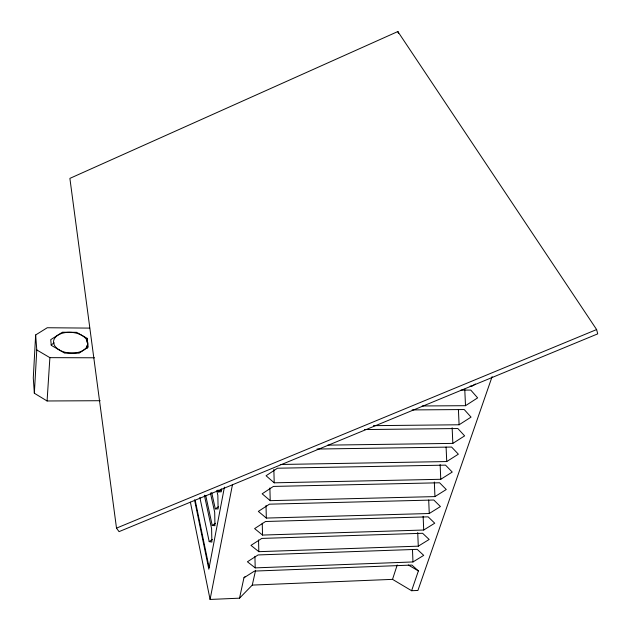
<?xml version="1.0" encoding="UTF-8"?>
<svg xmlns="http://www.w3.org/2000/svg" width="631" height="631" viewBox="0 0 631 631"><rect width="100%" height="100%" fill="white"/><g stroke="black" fill="none" stroke-linecap="round" stroke-linejoin="round"><path stroke-width="0.95" d="M89.681 328.104L47.246 327.741L35.651 334.958L33.285 378.008L34.35 393.247L47.08 400.977L100.148 400.709M34.35 393.247L36.779 349.945L35.651 334.958M47.08 400.977L49.888 357.651L36.779 349.945M86.731 342.097L87.062 338.295L76.611 332.332L62.437 332.221L50.748 339.644L51.261 345.323L64.607 353.1L79.088 353.155L88.198 347.121L87.062 338.295M224.415 487.132L208.829 569.186L194.522 499.831M255.587 570.321L252.274 585.087L239.528 598.172L210.076 599.45L232.46 484.718M239.528 598.172L243.945 577.791L245.301 576.418M252.274 585.087L392.529 579.361L397.23 564.934M392.529 579.361L411.609 590.726L418.392 570.913L411.925 565.068L254.49 571.079L243.945 577.791M492.125 376.597L417.927 590.45L411.609 590.726M218.034 489.964L218.476 491.872L221.726 489.711M211.669 492.527L215.313 508.846L218.523 506.725M205.777 495.761L212.221 525.418L215.486 523.273M199.846 497.433L209.2 541.619L212.426 539.513M475.372 384.003L472.091 386.125L470.127 386.133M422.178 405.97L465.512 405.694L477.635 397.877L470.765 390.076L460.93 390.108M373.426 425.657L459.1 424.773L471.049 417.115L464.219 409.543L412.138 409.921M51.15 344.889L54.258 342.901M327.773 445.139L452.837 443.388L464.629 435.879L457.838 428.528L364.505 429.561M280.259 464.495L446.732 461.553L458.358 454.186L451.607 447.056L317.007 449.043M440.769 479.284L452.238 472.059L445.525 465.134L277.466 468.218L266.069 475.75L274.209 482.818L440.769 479.284L440.13 464.542M434.948 496.597L446.267 489.514L439.594 482.778L273.397 486.422L262.157 493.797L270.218 500.659L434.948 496.597L434.325 482.005M429.261 513.508L440.43 506.551L433.797 500.012L269.437 504.169L258.339 511.41L266.329 518.067L429.261 513.508L428.701 500.02M423.709 530.024L434.735 523.202L428.141 516.844L265.564 521.498L254.608 528.597L262.535 535.064L423.709 530.024L423.141 516.284M418.282 546.17L429.159 539.466L422.612 533.282L261.786 538.417L250.972 545.381L258.828 551.668L418.282 546.17L417.722 532.556M412.974 561.953L423.716 555.367L417.209 549.356L258.095 554.941L247.415 561.771L255.2 567.876L412.974 561.953L412.469 549.435M397.838 31.55L69.883 178.384L116.506 528.123L119.046 531.641L597.715 333.87L596.618 329.556L397.838 31.55L398.437 33.364M116.506 528.123L596.618 329.556M218.476 491.872L221.347 491.801L221.284 488.844M49.888 357.651L94.492 357.785M215.313 508.846L218.113 508.957L217.837 495.296L216.749 490.524M212.221 525.418L214.958 525.71L214.69 512.191L210.423 492.977M209.2 541.619L211.874 542.076L211.606 528.691L204.365 495.177M408.273 564.974L418.392 570.913M195.184 500.209L209.129 567.616M190.396 502.173L210.076 599.45M86.794 345.764L87.133 348.422M464.755 389.224L465.512 405.694M458.406 409.432L459.1 424.773M452.143 427.786L452.837 443.388M446.093 447.071L446.732 461.553M273.854 469.361L274.209 482.818M269.894 487.952L270.218 500.659M266.014 505.494L266.329 518.067M262.244 523.249L262.535 535.064M258.544 539.97L258.828 551.668M254.924 556.297L255.2 567.876M59.527 350.087A17.155 10.38 4.2 0 0 87.48 345.386A17.155 10.38 4.2 0 0 64.914 332.64A17.155 10.38 4.2 0 0 59.527 350.087"/></g></svg>
